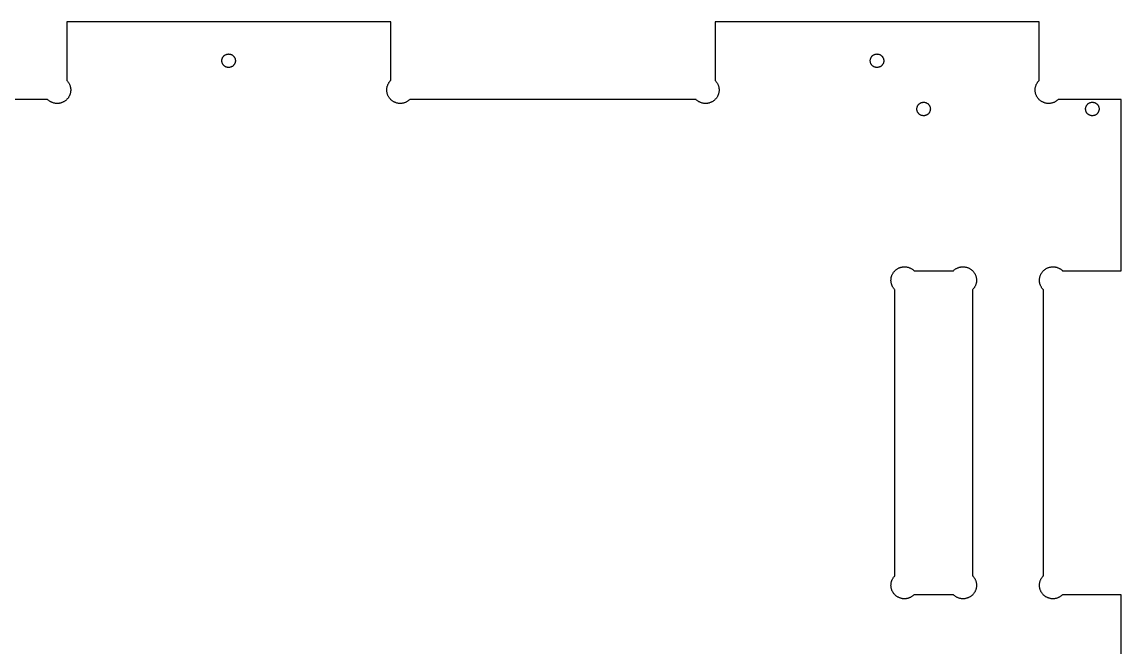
# Model space of a CAD drawing. Extents: x 0 to 96, y 0 to 48.
# Drawn here: x 84.01 to 94.19, y 17.39 to 23.18 of the extents above; entities that cross this region are included whole.
import ezdxf

# ---------------------------------------------------------------- set-up
doc = ezdxf.new("R2010")
doc.units = 0
doc.layers.add('Layer_1', color=7, linetype='CONTINUOUS')

msp = doc.modelspace()

# ---------------------------------------------------------------- linework, layer by layer
at = {"layer": 'Layer_1', "color": 7}
for p, q in [((87.426091, 23.179933), (84.425698, 23.179933)), ((84.425698, 23.179933), (84.425698, 22.637808)), ((87.426091, 22.637808), (87.426091, 23.179933)), ((93.430028, 23.179933), (90.429634, 23.179933)), ((90.429634, 23.179933), (90.429634, 22.637808)), ((93.430028, 22.637808), (93.430028, 23.179933)), ((85.862311, 22.82324), (85.8627, 22.826783)), ((85.862311, 22.819303), (85.862311, 22.82324)), ((85.862705, 22.815367), (85.862317, 22.819303)), ((85.862705, 22.826783), (85.863094, 22.830721)), ((85.863099, 22.81143), (85.86271, 22.815367)), ((85.863887, 22.807492), (85.863098, 22.81143)), ((85.863099, 22.830721), (85.863888, 22.834658)), ((85.864673, 22.803556), (85.863884, 22.807492)), ((85.863887, 22.834658), (85.865068, 22.838594)), ((85.865854, 22.800012), (85.864673, 22.803556)), ((85.865068, 22.838594), (85.866249, 22.842138)), ((85.86743, 22.796076), (85.865854, 22.800012)), ((85.866249, 22.842138), (85.867823, 22.845681)), ((85.867823, 22.845681), (85.869398, 22.849224)), ((85.869398, 22.849224), (85.871367, 22.852768)), ((85.871367, 22.852768), (85.873729, 22.855918)), ((85.873729, 22.855918), (85.876091, 22.859068)), ((85.876091, 22.859068), (85.878453, 22.862217)), ((85.878453, 22.862217), (85.881209, 22.864973)), ((85.881209, 22.864973), (85.883964, 22.867729)), ((85.883964, 22.867729), (85.887114, 22.870091)), ((85.887114, 22.870091), (85.890264, 22.872453)), ((85.890264, 22.872453), (85.893808, 22.874421)), ((85.893808, 22.874421), (85.896957, 22.87639)), ((85.896957, 22.87639), (85.9005, 22.877964)), ((85.9005, 22.877964), (85.904438, 22.87954)), ((85.904438, 22.87954), (85.907981, 22.880721)), ((85.907981, 22.880721), (85.911918, 22.88151)), ((85.911918, 22.881508), (85.915854, 22.882297)), ((85.915854, 22.882296), (85.919792, 22.882684)), ((85.919792, 22.882689), (85.923729, 22.883089)), ((85.923729, 22.883083), (85.927665, 22.882683)), ((85.927665, 22.882689), (85.931602, 22.882689)), ((85.931602, 22.882689), (85.935145, 22.8819)), ((85.935145, 22.881902), (85.939083, 22.881113)), ((85.939083, 22.881114), (85.94302, 22.880326)), ((85.94302, 22.880327), (85.946563, 22.879146)), ((85.946563, 22.879146), (85.9505, 22.877571)), ((85.9505, 22.877571), (85.954043, 22.875997)), ((85.954043, 22.875997), (85.957193, 22.874028)), ((85.957193, 22.874028), (85.960737, 22.871666)), ((85.960737, 22.871666), (85.963887, 22.869303)), ((85.963887, 22.869303), (85.966642, 22.866941)), ((85.966642, 22.866941), (85.969398, 22.864186)), ((85.969398, 22.864186), (85.972154, 22.86143)), ((85.972154, 22.86143), (85.974517, 22.85828)), ((85.974517, 22.85828), (85.976879, 22.85513)), ((85.976879, 22.85513), (85.978847, 22.851587)), ((85.978847, 22.851587), (85.980815, 22.848043)), ((85.980815, 22.848043), (85.98239, 22.8445)), ((85.983571, 22.798831), (85.981997, 22.794894)), ((85.98239, 22.8445), (85.983964, 22.840957)), ((85.984752, 22.802374), (85.983571, 22.798831)), ((85.983964, 22.840957), (85.985145, 22.837413)), ((85.985933, 22.806311), (85.984752, 22.802374)), ((85.985145, 22.837413), (85.985934, 22.833477)), ((85.986721, 22.809854), (85.985932, 22.806311)), ((85.985933, 22.833477), (85.986722, 22.82954)), ((85.986721, 22.82954), (85.98711, 22.825602)), ((85.987114, 22.813791), (85.986725, 22.809854)), ((85.987114, 22.825602), (85.987503, 22.821666)), ((85.987508, 22.817729), (85.987119, 22.813791)), ((85.987508, 22.821666), (85.987508, 22.817729)), ((91.866249, 22.82324), (91.866638, 22.826783)), ((91.866249, 22.819303), (91.866249, 22.82324)), ((91.866642, 22.815367), (91.866253, 22.819303)), ((91.866642, 22.826783), (91.867031, 22.830721)), ((91.867035, 22.81143), (91.866647, 22.815367)), ((91.867823, 22.807492), (91.867034, 22.81143)), ((91.867035, 22.830721), (91.867824, 22.834658)), ((91.868611, 22.803556), (91.867822, 22.807492)), ((91.867823, 22.834658), (91.869004, 22.838594)), ((91.869792, 22.800012), (91.868611, 22.803556)), ((91.869004, 22.838594), (91.870185, 22.842138)), ((91.871367, 22.796076), (91.869792, 22.800012)), ((91.870185, 22.842138), (91.87176, 22.845681)), ((91.87176, 22.845681), (91.873335, 22.849224)), ((91.873335, 22.849224), (91.875303, 22.852768)), ((91.875303, 22.852768), (91.877665, 22.855918)), ((91.877665, 22.855918), (91.880028, 22.859068)), ((91.880028, 22.859068), (91.88239, 22.862217)), ((91.88239, 22.862217), (91.885145, 22.864973)), ((91.885145, 22.864973), (91.887902, 22.867729)), ((91.887902, 22.867729), (91.891051, 22.870091)), ((91.891051, 22.870091), (91.894201, 22.872453)), ((91.894201, 22.872453), (91.897744, 22.874421)), ((91.897744, 22.874421), (91.900894, 22.87639)), ((91.900894, 22.87639), (91.904438, 22.877964)), ((91.904438, 22.877964), (91.908374, 22.87954)), ((91.908374, 22.87954), (91.911918, 22.880721)), ((91.911918, 22.880721), (91.915854, 22.88151)), ((91.915854, 22.881508), (91.919792, 22.882297)), ((91.919792, 22.882296), (91.923729, 22.882684)), ((91.923729, 22.882689), (91.927665, 22.883089)), ((91.927665, 22.883083), (91.931602, 22.882683)), ((91.931602, 22.882689), (91.93554, 22.882689)), ((91.93554, 22.882689), (91.939083, 22.8819)), ((91.939083, 22.881902), (91.94302, 22.881113)), ((91.94302, 22.881114), (91.946957, 22.880326)), ((91.946957, 22.880327), (91.9505, 22.879146)), ((91.9505, 22.879146), (91.954438, 22.877571)), ((91.954438, 22.877571), (91.957981, 22.875997)), ((91.957981, 22.875997), (91.96113, 22.874028)), ((91.96113, 22.874028), (91.964673, 22.871666)), ((91.964673, 22.871666), (91.967823, 22.869303)), ((91.967823, 22.869303), (91.970579, 22.866941)), ((91.970579, 22.866941), (91.973335, 22.864186)), ((91.973335, 22.864186), (91.976091, 22.86143)), ((91.976091, 22.86143), (91.978453, 22.85828)), ((91.978453, 22.85828), (91.980815, 22.85513)), ((91.980815, 22.85513), (91.982783, 22.851587)), ((91.982783, 22.851587), (91.984752, 22.848043)), ((91.984752, 22.848043), (91.986327, 22.8445)), ((91.987508, 22.798831), (91.985933, 22.794894)), ((91.986327, 22.8445), (91.987902, 22.840957)), ((91.988689, 22.802374), (91.987508, 22.798831)), ((91.987902, 22.840957), (91.989083, 22.837413)), ((91.98987, 22.806311), (91.988689, 22.802374)), ((91.989083, 22.837413), (91.989872, 22.833477)), ((91.990658, 22.809854), (91.989869, 22.806311)), ((91.98987, 22.833477), (91.990659, 22.82954)), ((91.990658, 22.82954), (91.991047, 22.825602)), ((91.991051, 22.813791), (91.990662, 22.809854)), ((91.991051, 22.825602), (91.99144, 22.821666)), ((91.991445, 22.817729), (91.991057, 22.813791)), ((91.991445, 22.821666), (91.991445, 22.817729)), ((85.869004, 22.792532), (85.86743, 22.796076)), ((85.870973, 22.788989), (85.869004, 22.792532)), ((85.872941, 22.785839), (85.870973, 22.788989)), ((85.875303, 22.782689), (85.872941, 22.785839)), ((85.877665, 22.77954), (85.875303, 22.782689)), ((85.880422, 22.776783), (85.877665, 22.77954)), ((85.883178, 22.774028), (85.880422, 22.776783)), ((85.885933, 22.771272), (85.883178, 22.774028)), ((85.889083, 22.76891), (85.885933, 22.771272)), ((85.892627, 22.766941), (85.889083, 22.76891)), ((85.895775, 22.764973), (85.892627, 22.766941)), ((85.899319, 22.763398), (85.895775, 22.764973)), ((85.903257, 22.761823), (85.899319, 22.763398)), ((85.9068, 22.760642), (85.903257, 22.761823)), ((85.910737, 22.759461), (85.9068, 22.760642)), ((85.914673, 22.758673), (85.910737, 22.759462)), ((85.918217, 22.75828), (85.914673, 22.758669)), ((85.922154, 22.757887), (85.918217, 22.758276)), ((85.926091, 22.757887), (85.922154, 22.757887)), ((85.930028, 22.75828), (85.926091, 22.757891)), ((85.933964, 22.758673), (85.930028, 22.758284)), ((85.937902, 22.759461), (85.933964, 22.758672)), ((85.941839, 22.760249), (85.937902, 22.75946)), ((85.945382, 22.76143), (85.941839, 22.760249)), ((85.949319, 22.763004), (85.945382, 22.76143)), ((85.952862, 22.764579), (85.949319, 22.763004)), ((85.956012, 22.766153), (85.952862, 22.764579)), ((85.959555, 22.768516), (85.956012, 22.766153)), ((85.962705, 22.770484), (85.959555, 22.768516)), ((85.965854, 22.77324), (85.962705, 22.770484)), ((85.968611, 22.775602), (85.965854, 22.77324)), ((85.971367, 22.778752), (85.968611, 22.775602)), ((85.973729, 22.781508), (85.971367, 22.778752)), ((85.976091, 22.784658), (85.973729, 22.781508)), ((85.978453, 22.788201), (85.976091, 22.784658)), ((85.980422, 22.791351), (85.978453, 22.788201)), ((85.981997, 22.794894), (85.980422, 22.791351)), ((91.872941, 22.792532), (91.871367, 22.796076)), ((91.87491, 22.788989), (91.872941, 22.792532)), ((91.876879, 22.785839), (91.87491, 22.788989)), ((91.879241, 22.782689), (91.876879, 22.785839)), ((91.881602, 22.77954), (91.879241, 22.782689)), ((91.884359, 22.776783), (91.881602, 22.77954)), ((91.887114, 22.774028), (91.884359, 22.776783)), ((91.88987, 22.771272), (91.887114, 22.774028)), ((91.89302, 22.76891), (91.88987, 22.771272)), ((91.896563, 22.766941), (91.89302, 22.76891)), ((91.899713, 22.764973), (91.896563, 22.766941)), ((91.903257, 22.763398), (91.899713, 22.764973)), ((91.907193, 22.761823), (91.903257, 22.763398)), ((91.910737, 22.760642), (91.907193, 22.761823)), ((91.914673, 22.759461), (91.910737, 22.760642)), ((91.918611, 22.758673), (91.914673, 22.759462)), ((91.922154, 22.75828), (91.918611, 22.758669)), ((91.926091, 22.757887), (91.922154, 22.758276)), ((91.930028, 22.757887), (91.926091, 22.757887)), ((91.933964, 22.75828), (91.930028, 22.757891)), ((91.937902, 22.758673), (91.933964, 22.758284)), ((91.941839, 22.759461), (91.937902, 22.758672)), ((91.945775, 22.760249), (91.941839, 22.75946)), ((91.949319, 22.76143), (91.945775, 22.760249)), ((91.953257, 22.763004), (91.949319, 22.76143)), ((91.9568, 22.764579), (91.953257, 22.763004)), ((91.959949, 22.766153), (91.9568, 22.764579)), ((91.963492, 22.768516), (91.959949, 22.766153)), ((91.966642, 22.770484), (91.963492, 22.768516)), ((91.969792, 22.77324), (91.966642, 22.770484)), ((91.972548, 22.775602), (91.969792, 22.77324)), ((91.975303, 22.778752), (91.972548, 22.775602)), ((91.977665, 22.781508), (91.975303, 22.778752)), ((91.980028, 22.784658), (91.977665, 22.781508)), ((91.98239, 22.788201), (91.980028, 22.784658)), ((91.984359, 22.791351), (91.98239, 22.788201)), ((91.985933, 22.794894), (91.984359, 22.791351)), ((84.425698, 22.637808), (84.429634, 22.63387)), ((84.429634, 22.63387), (84.432783, 22.629933)), ((84.432783, 22.629933), (84.436327, 22.625997)), ((84.436327, 22.625997), (84.439477, 22.621666)), ((84.439477, 22.621666), (84.442232, 22.617334)), ((84.442232, 22.617334), (84.444989, 22.613004)), ((84.444989, 22.613004), (84.447744, 22.608673)), ((84.447744, 22.608673), (84.450107, 22.603949)), ((84.450107, 22.603949), (84.452075, 22.599224)), ((84.452075, 22.599224), (84.454043, 22.594107)), ((84.454043, 22.594107), (84.456012, 22.589382)), ((87.395775, 22.589382), (87.397744, 22.594107)), ((87.397744, 22.594107), (87.399713, 22.599224)), ((87.399713, 22.599224), (87.401681, 22.603949)), ((87.401681, 22.603949), (87.404043, 22.608673)), ((87.404043, 22.608673), (87.4068, 22.613004)), ((87.4068, 22.613004), (87.409555, 22.617334)), ((87.409555, 22.617334), (87.412311, 22.621666)), ((87.412311, 22.621666), (87.415461, 22.625997)), ((87.415461, 22.625997), (87.419004, 22.629933)), ((87.419004, 22.629933), (87.422154, 22.63387)), ((87.422154, 22.63387), (87.426091, 22.637808)), ((90.429634, 22.637808), (90.433571, 22.63387)), ((90.433571, 22.63387), (90.436721, 22.629933)), ((90.436721, 22.629933), (90.440264, 22.625997)), ((90.440264, 22.625997), (90.443413, 22.621666)), ((90.443413, 22.621666), (90.44617, 22.617334)), ((90.44617, 22.617334), (90.448925, 22.613004)), ((90.448925, 22.613004), (90.451681, 22.608673)), ((90.451681, 22.608673), (90.454043, 22.603949)), ((90.454043, 22.603949), (90.456012, 22.599224)), ((90.456012, 22.599224), (90.457981, 22.594107)), ((90.457981, 22.594107), (90.459949, 22.589382)), ((93.399713, 22.589382), (93.401681, 22.594107)), ((93.401681, 22.594107), (93.40365, 22.599224)), ((93.40365, 22.599224), (93.405619, 22.603949)), ((93.405619, 22.603949), (93.407981, 22.608673)), ((93.407981, 22.608673), (93.410737, 22.613004)), ((93.410737, 22.613004), (93.413492, 22.617334)), ((93.413492, 22.617334), (93.416249, 22.621666)), ((93.416249, 22.621666), (93.419398, 22.625997)), ((93.419398, 22.625997), (93.422941, 22.629933)), ((93.422941, 22.629933), (93.426091, 22.63387)), ((93.426091, 22.63387), (93.430028, 22.637808)), ((84.448925, 22.492532), (84.446563, 22.488201)), ((84.451288, 22.497257), (84.448925, 22.492532)), ((84.453257, 22.502374), (84.451288, 22.497257)), ((84.455224, 22.507099), (84.453257, 22.502374)), ((84.4568, 22.512217), (84.455224, 22.507099)), ((84.456012, 22.589382), (84.457587, 22.584264)), ((84.458374, 22.516941), (84.4568, 22.512217)), ((84.457587, 22.584264), (84.458768, 22.579146)), ((84.459555, 22.522059), (84.458374, 22.516941)), ((84.458768, 22.579146), (84.459949, 22.574028)), ((84.460343, 22.527178), (84.459554, 22.522059)), ((84.459949, 22.574028), (84.46113, 22.56891)), ((84.461524, 22.532296), (84.460343, 22.527178)), ((84.46113, 22.56891), (84.461519, 22.563791)), ((84.461524, 22.563791), (84.462313, 22.558673)), ((84.461918, 22.537808), (84.461529, 22.532296)), ((84.462311, 22.542926), (84.461922, 22.537808)), ((84.462311, 22.558673), (84.462311, 22.553556)), ((84.462311, 22.553556), (84.462311, 22.548043)), ((84.462311, 22.548043), (84.462311, 22.542926)), ((87.389477, 22.558673), (87.390265, 22.563791)), ((87.389477, 22.553556), (87.389477, 22.558673)), ((87.389477, 22.548043), (87.389477, 22.553556)), ((87.389477, 22.542926), (87.389477, 22.548043)), ((87.38987, 22.537808), (87.389481, 22.542926)), ((87.390264, 22.532296), (87.389875, 22.537808)), ((87.390264, 22.563791), (87.390653, 22.56891)), ((87.391445, 22.527178), (87.390264, 22.532296)), ((87.390658, 22.56891), (87.391839, 22.574028)), ((87.392232, 22.522059), (87.391443, 22.527178)), ((87.391839, 22.574028), (87.39302, 22.579146)), ((87.393413, 22.516941), (87.392232, 22.522059)), ((87.39302, 22.579146), (87.394201, 22.584264)), ((87.394989, 22.512217), (87.393413, 22.516941)), ((87.394201, 22.584264), (87.395775, 22.589382)), ((87.396563, 22.507099), (87.394989, 22.512217)), ((87.398532, 22.502374), (87.396563, 22.507099)), ((87.4005, 22.497257), (87.398532, 22.502374)), ((87.402862, 22.492532), (87.4005, 22.497257)), ((87.405224, 22.488201), (87.402862, 22.492532)), ((90.452862, 22.492532), (90.4505, 22.488201)), ((90.455224, 22.497257), (90.452862, 22.492532)), ((90.457193, 22.502374), (90.455224, 22.497257)), ((90.459162, 22.507099), (90.457193, 22.502374)), ((90.460737, 22.512217), (90.459162, 22.507099)), ((90.459949, 22.589382), (90.461524, 22.584264)), ((90.462311, 22.516941), (90.460737, 22.512217)), ((90.461524, 22.584264), (90.462705, 22.579146)), ((90.463492, 22.522059), (90.462311, 22.516941)), ((90.462705, 22.579146), (90.463887, 22.574028)), ((90.46428, 22.527178), (90.463491, 22.522059)), ((90.463887, 22.574028), (90.465068, 22.56891)), ((90.465461, 22.532296), (90.46428, 22.527178)), ((90.465068, 22.56891), (90.465457, 22.563791)), ((90.465461, 22.563791), (90.46625, 22.558673)), ((90.465854, 22.537808), (90.465465, 22.532296)), ((90.466249, 22.542926), (90.46586, 22.537808)), ((90.466249, 22.558673), (90.466249, 22.553556)), ((90.466249, 22.553556), (90.466249, 22.548043)), ((90.466249, 22.548043), (90.466249, 22.542926)), ((93.393413, 22.558673), (93.394202, 22.563791)), ((93.393413, 22.553556), (93.393413, 22.558673)), ((93.393413, 22.548043), (93.393413, 22.553556)), ((93.393413, 22.542926), (93.393413, 22.548043)), ((93.393808, 22.537808), (93.393419, 22.542926)), ((93.394201, 22.532296), (93.393812, 22.537808)), ((93.394201, 22.563791), (93.39459, 22.56891)), ((93.395382, 22.527178), (93.394201, 22.532296)), ((93.394594, 22.56891), (93.395775, 22.574028)), ((93.39617, 22.522059), (93.395381, 22.527178)), ((93.395775, 22.574028), (93.396957, 22.579146)), ((93.397351, 22.516941), (93.39617, 22.522059)), ((93.396957, 22.579146), (93.398138, 22.584264)), ((93.398925, 22.512217), (93.397351, 22.516941)), ((93.398138, 22.584264), (93.399713, 22.589382)), ((93.4005, 22.507099), (93.398925, 22.512217)), ((93.402469, 22.502374), (93.4005, 22.507099)), ((93.404438, 22.497257), (93.402469, 22.502374)), ((93.4068, 22.492532), (93.404438, 22.497257)), ((93.409162, 22.488201), (93.4068, 22.492532)), ((84.248925, 22.461036), (81.598925, 22.461036)), ((84.250894, 22.459068), (84.248925, 22.461036)), ((84.254831, 22.455524), (84.250894, 22.459068)), ((84.258768, 22.452374), (84.254831, 22.455524)), ((84.263099, 22.449224), (84.258768, 22.452374)), ((84.26743, 22.446076), (84.263099, 22.449224)), ((84.27176, 22.443319), (84.26743, 22.446076)), ((84.276091, 22.440563), (84.27176, 22.443319)), ((84.280815, 22.438201), (84.276091, 22.440563)), ((84.28554, 22.435839), (84.280815, 22.438201)), ((84.290264, 22.43387), (84.28554, 22.435839)), ((84.294989, 22.431902), (84.290264, 22.43387)), ((84.300107, 22.430327), (84.294989, 22.431902)), ((84.305224, 22.428752), (84.300107, 22.430327)), ((84.310343, 22.427571), (84.305224, 22.428752)), ((84.315461, 22.42639), (84.310343, 22.427571)), ((84.320579, 22.425602), (84.315461, 22.426391)), ((84.325698, 22.424816), (84.320579, 22.425604)), ((84.330815, 22.424421), (84.325698, 22.42481)), ((84.336327, 22.424421), (84.330815, 22.424421)), ((84.338689, 22.424421), (84.336327, 22.424421)), ((84.344201, 22.424421), (84.338689, 22.424421)), ((84.349319, 22.424816), (84.344201, 22.424427)), ((84.354438, 22.425602), (84.349319, 22.424813)), ((84.359555, 22.42639), (84.354438, 22.425601)), ((84.364673, 22.427571), (84.359555, 22.42639)), ((84.369792, 22.428752), (84.364673, 22.427571)), ((84.37491, 22.430327), (84.369792, 22.428752)), ((84.380028, 22.431902), (84.37491, 22.430327)), ((84.384752, 22.43387), (84.380028, 22.431902)), ((84.389477, 22.435839), (84.384752, 22.43387)), ((84.394201, 22.438201), (84.389477, 22.435839)), ((84.398925, 22.440563), (84.394201, 22.438201)), ((84.403257, 22.443319), (84.398925, 22.440563)), ((84.407587, 22.446076), (84.403257, 22.443319)), ((84.411918, 22.449224), (84.407587, 22.446076)), ((84.416249, 22.452374), (84.411918, 22.449224)), ((84.420185, 22.455524), (84.416249, 22.452374)), ((84.424122, 22.459068), (84.420185, 22.455524)), ((84.427665, 22.463004), (84.424122, 22.459068)), ((84.431209, 22.466941), (84.427665, 22.463004)), ((84.434752, 22.470878), (84.431209, 22.466941)), ((84.437902, 22.474816), (84.434752, 22.470878)), ((84.441051, 22.479146), (84.437902, 22.474816)), ((84.443808, 22.483477), (84.441051, 22.479146)), ((84.446563, 22.488201), (84.443808, 22.483477)), ((87.407981, 22.483477), (87.405224, 22.488201)), ((87.410737, 22.479146), (87.407981, 22.483477)), ((87.413887, 22.474816), (87.410737, 22.479146)), ((87.417035, 22.470878), (87.413887, 22.474816)), ((87.420579, 22.466941), (87.417035, 22.470878)), ((87.424122, 22.463004), (87.420579, 22.466941)), ((87.427665, 22.459068), (87.424122, 22.463004)), ((87.431602, 22.455524), (87.427665, 22.459068)), ((87.43554, 22.452374), (87.431602, 22.455524)), ((87.43987, 22.449224), (87.43554, 22.452374)), ((87.444201, 22.446076), (87.43987, 22.449224)), ((87.448532, 22.443319), (87.444201, 22.446076)), ((87.452862, 22.440563), (87.448532, 22.443319)), ((87.457587, 22.438201), (87.452862, 22.440563)), ((87.462311, 22.435839), (87.457587, 22.438201)), ((87.467035, 22.43387), (87.462311, 22.435839)), ((87.47176, 22.431902), (87.467035, 22.43387)), ((87.476879, 22.430327), (87.47176, 22.431902)), ((87.481997, 22.428752), (87.476879, 22.430327)), ((87.487114, 22.427571), (87.481997, 22.428752)), ((87.492232, 22.42639), (87.487114, 22.427571)), ((87.497351, 22.425602), (87.492232, 22.426391)), ((87.502469, 22.424816), (87.497351, 22.425604)), ((87.507587, 22.424421), (87.502469, 22.42481)), ((87.513099, 22.424421), (87.507587, 22.424421)), ((87.518217, 22.424421), (87.513099, 22.424421)), ((87.523335, 22.424816), (87.518217, 22.424427)), ((87.528453, 22.425209), (87.523335, 22.42482)), ((87.533964, 22.425997), (87.528453, 22.425208)), ((87.539083, 22.426783), (87.533964, 22.425994)), ((87.544201, 22.427964), (87.539083, 22.426783)), ((87.549319, 22.42954), (87.544201, 22.427964)), ((87.554043, 22.431114), (87.549319, 22.42954)), ((87.559162, 22.432689), (87.554043, 22.431114)), ((87.563887, 22.434658), (87.559162, 22.432689)), ((87.568611, 22.43702), (87.563887, 22.434658)), ((87.573335, 22.439382), (87.568611, 22.43702)), ((87.57806, 22.441744), (87.573335, 22.439382)), ((87.58239, 22.4445), (87.57806, 22.441744)), ((87.586721, 22.44765), (87.58239, 22.4445)), ((87.591051, 22.4508), (87.586721, 22.44765)), ((87.594989, 22.453949), (87.591051, 22.4508)), ((87.598925, 22.457492), (87.594989, 22.453949)), ((87.602862, 22.461036), (87.598925, 22.457492)), ((90.252862, 22.461036), (87.602862, 22.461036)), ((90.254831, 22.459068), (90.252862, 22.461036)), ((90.258768, 22.455524), (90.254831, 22.459068)), ((90.262705, 22.452374), (90.258768, 22.455524)), ((90.267035, 22.449224), (90.262705, 22.452374)), ((90.271367, 22.446076), (90.267035, 22.449224)), ((90.275698, 22.443319), (90.271367, 22.446076)), ((90.280028, 22.440563), (90.275698, 22.443319)), ((90.284752, 22.438201), (90.280028, 22.440563)), ((90.289477, 22.435839), (90.284752, 22.438201)), ((90.294201, 22.43387), (90.289477, 22.435839)), ((90.298925, 22.431902), (90.294201, 22.43387)), ((90.304043, 22.430327), (90.298925, 22.431902)), ((90.309162, 22.428752), (90.304043, 22.430327)), ((90.31428, 22.427571), (90.309162, 22.428752)), ((90.319398, 22.42639), (90.31428, 22.427571)), ((90.324517, 22.425602), (90.319398, 22.426391)), ((90.329634, 22.424816), (90.324517, 22.425604)), ((90.334752, 22.424421), (90.329634, 22.42481)), ((90.340264, 22.424421), (90.334752, 22.424421)), ((90.342627, 22.424421), (90.340264, 22.424421)), ((90.348138, 22.424421), (90.342627, 22.424421)), ((90.353257, 22.424816), (90.348138, 22.424427)), ((90.358374, 22.425602), (90.353257, 22.424813)), ((90.363492, 22.42639), (90.358374, 22.425601)), ((90.368611, 22.427571), (90.363492, 22.42639)), ((90.373729, 22.428752), (90.368611, 22.427571)), ((90.378847, 22.430327), (90.373729, 22.428752)), ((90.383964, 22.431902), (90.378847, 22.430327)), ((90.388689, 22.43387), (90.383964, 22.431902)), ((90.393413, 22.435839), (90.388689, 22.43387)), ((90.398138, 22.438201), (90.393413, 22.435839)), ((90.402862, 22.440563), (90.398138, 22.438201)), ((90.407193, 22.443319), (90.402862, 22.440563)), ((90.411524, 22.446076), (90.407193, 22.443319)), ((90.415854, 22.449224), (90.411524, 22.446076)), ((90.420185, 22.452374), (90.415854, 22.449224)), ((90.424122, 22.455524), (90.420185, 22.452374)), ((90.42806, 22.459068), (90.424122, 22.455524)), ((90.431602, 22.463004), (90.42806, 22.459068)), ((90.435145, 22.466941), (90.431602, 22.463004)), ((90.438689, 22.470878), (90.435145, 22.466941)), ((90.441839, 22.474816), (90.438689, 22.470878)), ((90.444989, 22.479146), (90.441839, 22.474816)), ((90.447744, 22.483477), (90.444989, 22.479146)), ((90.4505, 22.488201), (90.447744, 22.483477)), ((92.299319, 22.386232), (92.300108, 22.39017)), ((92.300107, 22.39017), (92.301288, 22.393713)), ((92.301288, 22.393713), (92.302862, 22.397257)), ((92.302862, 22.397257), (92.304438, 22.401193)), ((92.304438, 22.401193), (92.306012, 22.404343)), ((92.306012, 22.404343), (92.308374, 22.407887)), ((92.308374, 22.407887), (92.310343, 22.411036)), ((92.310343, 22.411036), (92.313099, 22.414186)), ((92.313099, 22.414186), (92.315854, 22.416941)), ((92.315854, 22.416941), (92.318611, 22.419697)), ((92.318611, 22.419697), (92.321367, 22.422059)), ((92.321367, 22.422059), (92.324517, 22.424421)), ((92.324517, 22.424421), (92.32806, 22.426783)), ((92.32806, 22.426783), (92.331209, 22.428752)), ((92.331209, 22.428752), (92.334752, 22.430327)), ((92.334752, 22.430327), (92.338689, 22.431902)), ((92.338689, 22.431902), (92.342232, 22.433083)), ((92.342232, 22.433083), (92.34617, 22.433872)), ((92.34617, 22.43387), (92.349713, 22.434659)), ((92.349713, 22.434658), (92.35365, 22.435447)), ((92.35365, 22.435446), (92.357587, 22.435834)), ((92.357587, 22.435839), (92.361524, 22.435839)), ((92.361524, 22.435839), (92.365461, 22.43545)), ((92.365461, 22.435446), (92.369398, 22.435057)), ((92.369398, 22.435051), (92.373335, 22.434262)), ((92.373335, 22.434264), (92.377272, 22.433476)), ((92.377272, 22.433477), (92.380815, 22.432296)), ((92.380815, 22.432296), (92.384359, 22.430721)), ((92.384359, 22.430721), (92.388295, 22.429146)), ((92.388295, 22.429146), (92.391445, 22.427178)), ((92.391445, 22.427178), (92.394989, 22.425209)), ((92.394989, 22.425209), (92.398138, 22.422847)), ((92.398138, 22.422847), (92.401288, 22.420484)), ((92.401288, 22.420484), (92.404043, 22.417729)), ((92.404043, 22.417729), (92.4068, 22.414973)), ((92.4068, 22.414973), (92.409162, 22.412217)), ((92.409162, 22.412217), (92.411524, 22.409068)), ((92.411524, 22.409068), (92.413887, 22.405524)), ((92.413887, 22.405524), (92.415854, 22.401981)), ((92.415854, 22.401981), (92.41743, 22.398438)), ((92.41743, 22.398438), (92.419004, 22.394894)), ((92.419004, 22.394894), (92.420185, 22.391351)), ((92.420185, 22.391351), (92.420974, 22.387413)), ((93.411918, 22.483477), (93.409162, 22.488201)), ((93.414673, 22.479146), (93.411918, 22.483477)), ((93.417823, 22.474816), (93.414673, 22.479146)), ((93.420973, 22.470878), (93.417823, 22.474816)), ((93.424517, 22.466941), (93.420973, 22.470878)), ((93.42806, 22.463004), (93.424517, 22.466941)), ((93.431602, 22.459068), (93.42806, 22.463004)), ((93.43554, 22.455524), (93.431602, 22.459068)), ((93.439477, 22.452374), (93.43554, 22.455524)), ((93.443808, 22.449224), (93.439477, 22.452374)), ((93.448138, 22.446076), (93.443808, 22.449224)), ((93.452469, 22.443319), (93.448138, 22.446076)), ((93.4568, 22.440563), (93.452469, 22.443319)), ((93.461524, 22.438201), (93.4568, 22.440563)), ((93.466249, 22.435839), (93.461524, 22.438201)), ((93.470973, 22.43387), (93.466249, 22.435839)), ((93.475698, 22.431902), (93.470973, 22.43387)), ((93.480815, 22.430327), (93.475698, 22.431902)), ((93.485933, 22.428752), (93.480815, 22.430327)), ((93.491051, 22.427571), (93.485933, 22.428752)), ((93.49617, 22.42639), (93.491051, 22.427571)), ((93.501288, 22.425602), (93.49617, 22.426391)), ((93.506405, 22.424816), (93.501288, 22.425604)), ((93.511524, 22.424421), (93.506405, 22.42481)), ((93.517035, 22.424421), (93.511524, 22.424421)), ((93.522154, 22.424421), (93.517035, 22.424421)), ((93.527272, 22.424816), (93.522154, 22.424427)), ((93.53239, 22.425209), (93.527272, 22.42482)), ((93.537902, 22.425997), (93.53239, 22.425208)), ((93.54302, 22.426783), (93.537902, 22.425994)), ((93.548138, 22.427964), (93.54302, 22.426783)), ((93.553257, 22.42954), (93.548138, 22.427964)), ((93.557981, 22.431114), (93.553257, 22.42954)), ((93.563099, 22.432689), (93.557981, 22.431114)), ((93.567823, 22.434658), (93.563099, 22.432689)), ((93.572548, 22.43702), (93.567823, 22.434658)), ((93.577272, 22.439382), (93.572548, 22.43702)), ((93.581997, 22.441744), (93.577272, 22.439382)), ((93.586327, 22.4445), (93.581997, 22.441744)), ((93.590658, 22.44765), (93.586327, 22.4445)), ((93.594989, 22.4508), (93.590658, 22.44765)), ((93.598925, 22.453949), (93.594989, 22.4508)), ((93.602862, 22.457492), (93.598925, 22.453949)), ((93.6068, 22.461036), (93.602862, 22.457492)), ((94.188295, 22.461036), (93.6068, 22.461036)), ((93.861918, 22.387413), (93.863099, 22.391351)), ((93.863099, 22.391351), (93.86428, 22.394894)), ((93.86428, 22.394894), (93.865854, 22.398438)), ((93.865854, 22.398438), (93.86743, 22.401981)), ((93.86743, 22.401981), (93.869398, 22.405524)), ((93.869398, 22.405524), (93.871367, 22.409068)), ((93.871367, 22.409068), (93.873729, 22.412217)), ((93.873729, 22.412217), (93.876484, 22.414973)), ((93.876484, 22.414973), (93.879241, 22.417729)), ((93.879241, 22.417729), (93.881997, 22.420484)), ((93.881997, 22.420484), (93.885145, 22.422847)), ((93.885145, 22.422847), (93.888295, 22.425209)), ((93.888295, 22.425209), (93.891445, 22.427178)), ((93.891445, 22.427178), (93.894989, 22.429146)), ((93.894989, 22.429146), (93.898532, 22.430721)), ((93.898532, 22.430721), (93.902075, 22.432296)), ((93.902075, 22.432296), (93.906012, 22.433477)), ((93.906012, 22.433477), (93.909949, 22.434266)), ((93.909949, 22.434264), (93.913492, 22.435053)), ((93.913492, 22.435051), (93.91743, 22.43544)), ((93.91743, 22.435446), (93.921367, 22.435834)), ((93.921367, 22.435839), (93.925303, 22.435839)), ((93.925303, 22.435839), (93.929241, 22.43545)), ((93.929241, 22.435446), (93.933178, 22.434657)), ((93.933178, 22.434658), (93.937114, 22.433869)), ((93.937114, 22.43387), (93.941051, 22.433081)), ((93.941051, 22.433083), (93.944594, 22.431902)), ((93.944594, 22.431902), (93.948138, 22.430327)), ((93.948138, 22.430327), (93.951681, 22.428752)), ((93.951681, 22.428752), (93.955224, 22.426783)), ((93.955224, 22.426783), (93.958374, 22.424421)), ((93.958374, 22.424421), (93.961524, 22.422059)), ((93.961524, 22.422059), (93.964673, 22.419697)), ((93.964673, 22.419697), (93.96743, 22.416941)), ((93.96743, 22.416941), (93.970185, 22.414186)), ((93.970185, 22.414186), (93.972548, 22.411036)), ((93.972548, 22.411036), (93.97491, 22.407887)), ((93.97491, 22.407887), (93.976879, 22.404343)), ((93.976879, 22.404343), (93.978847, 22.401193)), ((93.978847, 22.401193), (93.980422, 22.397257)), ((93.980422, 22.397257), (93.981997, 22.393713)), ((93.981997, 22.393713), (93.983178, 22.39017)), ((93.983178, 22.39017), (93.983967, 22.386232)), ((94.188295, 20.874028), (94.188295, 22.461036)), ((92.297744, 22.374421), (92.298133, 22.378359)), ((92.297744, 22.370484), (92.297744, 22.374421)), ((92.298138, 22.366548), (92.297749, 22.370484)), ((92.298138, 22.378359), (92.298527, 22.382296)), ((92.298532, 22.362611), (92.298143, 22.366548)), ((92.299319, 22.359068), (92.29853, 22.362611)), ((92.298532, 22.382296), (92.299321, 22.386232)), ((92.3005, 22.35513), (92.299319, 22.359068)), ((92.301681, 22.351587), (92.3005, 22.35513)), ((92.303257, 22.34765), (92.301681, 22.351587)), ((92.304831, 22.344107), (92.303257, 22.34765)), ((92.3068, 22.340957), (92.304831, 22.344107)), ((92.309162, 22.337413), (92.3068, 22.340957)), ((92.311524, 22.334264), (92.309162, 22.337413)), ((92.313887, 22.331508), (92.311524, 22.334264)), ((92.316642, 22.328359), (92.313887, 22.331508)), ((92.319398, 22.325997), (92.316642, 22.328359)), ((92.322548, 22.32324), (92.319398, 22.325997)), ((92.325698, 22.321272), (92.322548, 22.32324)), ((92.329241, 22.31891), (92.325698, 22.321272)), ((92.33239, 22.317334), (92.329241, 22.31891)), ((92.335933, 22.31576), (92.33239, 22.317334)), ((92.33987, 22.314186), (92.335933, 22.31576)), ((92.343413, 22.313004), (92.33987, 22.314186)), ((92.347351, 22.312217), (92.343413, 22.313006)), ((92.351288, 22.31143), (92.347351, 22.312219)), ((92.355224, 22.311036), (92.351288, 22.311424)), ((92.359162, 22.310642), (92.355224, 22.311031)), ((92.363099, 22.310642), (92.359162, 22.310642)), ((92.367035, 22.311036), (92.363099, 22.310647)), ((92.370579, 22.31143), (92.367035, 22.311041)), ((92.374517, 22.312217), (92.370579, 22.311428)), ((92.378453, 22.313398), (92.374517, 22.312217)), ((92.381997, 22.314579), (92.378453, 22.313398)), ((92.385933, 22.316153), (92.381997, 22.314579)), ((92.389083, 22.317729), (92.385933, 22.316153)), ((92.392627, 22.319697), (92.389083, 22.317729)), ((92.39617, 22.322059), (92.392627, 22.319697)), ((92.399319, 22.324421), (92.39617, 22.322059)), ((92.402075, 22.326783), (92.399319, 22.324421)), ((92.404831, 22.32954), (92.402075, 22.326783)), ((92.407587, 22.332296), (92.404831, 22.32954)), ((92.409949, 22.335446), (92.407587, 22.332296)), ((92.412311, 22.338594), (92.409949, 22.335446)), ((92.41428, 22.342138), (92.412311, 22.338594)), ((92.416249, 22.345288), (92.41428, 22.342138)), ((92.417823, 22.348831), (92.416249, 22.345288)), ((92.419398, 22.352768), (92.417823, 22.348831)), ((92.420579, 22.356311), (92.419398, 22.352768)), ((92.421367, 22.360249), (92.420578, 22.356311)), ((92.420973, 22.387413), (92.421762, 22.383477)), ((92.422154, 22.364186), (92.421365, 22.360249)), ((92.42176, 22.383477), (92.422549, 22.379933)), ((92.422548, 22.368122), (92.422159, 22.364186)), ((92.422548, 22.379933), (92.422937, 22.375997)), ((92.422941, 22.372059), (92.422552, 22.368122)), ((92.422941, 22.375997), (92.422941, 22.372059)), ((93.86113, 22.364186), (93.860341, 22.368122)), ((93.860343, 22.375997), (93.860732, 22.379933)), ((93.860343, 22.372059), (93.860343, 22.375997)), ((93.860343, 22.368122), (93.860343, 22.372059)), ((93.860737, 22.379933), (93.861125, 22.383477)), ((93.86113, 22.383477), (93.861919, 22.387413)), ((93.861524, 22.360249), (93.861135, 22.364186)), ((93.862705, 22.356311), (93.861524, 22.360249)), ((93.863887, 22.352768), (93.862705, 22.356311)), ((93.865068, 22.348831), (93.863887, 22.352768)), ((93.866642, 22.345288), (93.865068, 22.348831)), ((93.868611, 22.342138), (93.866642, 22.345288)), ((93.870579, 22.338594), (93.868611, 22.342138)), ((93.872941, 22.335446), (93.870579, 22.338594)), ((93.875698, 22.332296), (93.872941, 22.335446)), ((93.87806, 22.32954), (93.875698, 22.332296)), ((93.880815, 22.326783), (93.87806, 22.32954)), ((93.883964, 22.324421), (93.880815, 22.326783)), ((93.887114, 22.322059), (93.883964, 22.324421)), ((93.890264, 22.319697), (93.887114, 22.322059)), ((93.893808, 22.317729), (93.890264, 22.319697)), ((93.897351, 22.316153), (93.893808, 22.317729)), ((93.900894, 22.314579), (93.897351, 22.316153)), ((93.904831, 22.313398), (93.900894, 22.314579)), ((93.908374, 22.312217), (93.904831, 22.313398)), ((93.912311, 22.31143), (93.908374, 22.312219)), ((93.916249, 22.311036), (93.912311, 22.311424)), ((93.920185, 22.310642), (93.916249, 22.311031)), ((93.924122, 22.310642), (93.920185, 22.310642)), ((93.92806, 22.311036), (93.924122, 22.310647)), ((93.931997, 22.31143), (93.92806, 22.311041)), ((93.935933, 22.312217), (93.931997, 22.311428)), ((93.939477, 22.313004), (93.935933, 22.312216)), ((93.943413, 22.314186), (93.939477, 22.313004)), ((93.946957, 22.31576), (93.943413, 22.314186)), ((93.9505, 22.317334), (93.946957, 22.31576)), ((93.954043, 22.31891), (93.9505, 22.317334)), ((93.957587, 22.321272), (93.954043, 22.31891)), ((93.960737, 22.32324), (93.957587, 22.321272)), ((93.963492, 22.325997), (93.960737, 22.32324)), ((93.966642, 22.328359), (93.963492, 22.325997)), ((93.969398, 22.331508), (93.966642, 22.328359)), ((93.97176, 22.334264), (93.969398, 22.331508)), ((93.974122, 22.337413), (93.97176, 22.334264)), ((93.976091, 22.340957), (93.974122, 22.337413)), ((93.97806, 22.344107), (93.976091, 22.340957)), ((93.980028, 22.34765), (93.97806, 22.344107)), ((93.981209, 22.351587), (93.980028, 22.34765)), ((93.982783, 22.35513), (93.981209, 22.351587)), ((93.983571, 22.359068), (93.982782, 22.35513)), ((93.984359, 22.362611), (93.98357, 22.359068)), ((93.983964, 22.386232), (93.984753, 22.382296)), ((93.985145, 22.366548), (93.984357, 22.362611)), ((93.984752, 22.382296), (93.985141, 22.378359)), ((93.985145, 22.378359), (93.985145, 22.374421)), ((93.985145, 22.374421), (93.985145, 22.370484)), ((93.985145, 22.370484), (93.985145, 22.366548)), ((92.082783, 20.860249), (92.085933, 20.864579)), ((92.085933, 20.864579), (92.089477, 20.868516)), ((92.089477, 20.868516), (92.09302, 20.872453)), ((92.09302, 20.872453), (92.096563, 20.875997)), ((92.096563, 20.875997), (92.1005, 20.87954)), ((92.1005, 20.87954), (92.104438, 20.883083)), ((92.104438, 20.883083), (92.108374, 20.886232)), ((92.108374, 20.886232), (92.112705, 20.889382)), ((92.112705, 20.889382), (92.117035, 20.892138)), ((92.117035, 20.892138), (92.12176, 20.894894)), ((92.12176, 20.894894), (92.126484, 20.897257)), ((92.126484, 20.897257), (92.131209, 20.899619)), ((92.131209, 20.899619), (92.135933, 20.901587)), ((92.135933, 20.901587), (92.140658, 20.903556)), ((92.140658, 20.903556), (92.145775, 20.90513)), ((92.145775, 20.90513), (92.150894, 20.906706)), ((92.150894, 20.906706), (92.155619, 20.907887)), ((92.155619, 20.907887), (92.16113, 20.908676)), ((92.16113, 20.908673), (92.166249, 20.909462)), ((92.166249, 20.909461), (92.171367, 20.91025)), ((92.171367, 20.910249), (92.176484, 20.910638)), ((92.176484, 20.910642), (92.181602, 20.910642)), ((92.181602, 20.910642), (92.187114, 20.910642)), ((92.187114, 20.910642), (92.192232, 20.910642)), ((92.192232, 20.910642), (92.197351, 20.909853)), ((92.197351, 20.909854), (92.202469, 20.909066)), ((92.202469, 20.909068), (92.207981, 20.908279)), ((92.207981, 20.90828), (92.212705, 20.907099)), ((92.212705, 20.907099), (92.217823, 20.905918)), ((92.217823, 20.905918), (92.222941, 20.904343)), ((92.222941, 20.904343), (92.22806, 20.902374)), ((92.22806, 20.902374), (92.232783, 20.900406)), ((92.232783, 20.900406), (92.237508, 20.898438)), ((92.237508, 20.898438), (92.242232, 20.896076)), ((92.242232, 20.896076), (92.246563, 20.893319)), ((92.246563, 20.893319), (92.251288, 20.890563)), ((92.251288, 20.890563), (92.255619, 20.887808)), ((92.255619, 20.887808), (92.259555, 20.884658)), ((92.259555, 20.884658), (92.263887, 20.881114)), ((92.263887, 20.881114), (92.267823, 20.877964)), ((92.267823, 20.877964), (92.271367, 20.874028)), ((92.271367, 20.874028), (92.636721, 20.874028)), ((92.636721, 20.874028), (92.640264, 20.877964)), ((92.640264, 20.877964), (92.644201, 20.881114)), ((92.644201, 20.881114), (92.648532, 20.884658)), ((92.648532, 20.884658), (92.652469, 20.887808)), ((92.652469, 20.887808), (92.6568, 20.890563)), ((92.6568, 20.890563), (92.661524, 20.893319)), ((92.661524, 20.893319), (92.665854, 20.896076)), ((92.665854, 20.896076), (92.670579, 20.898438)), ((92.670579, 20.898438), (92.675303, 20.900406)), ((92.675303, 20.900406), (92.680422, 20.902374)), ((92.680422, 20.902374), (92.685145, 20.904343)), ((92.685145, 20.904343), (92.690264, 20.905918)), ((92.690264, 20.905918), (92.695382, 20.907099)), ((92.695382, 20.907099), (92.7005, 20.90828)), ((92.7005, 20.90828), (92.705619, 20.909069)), ((92.705619, 20.909068), (92.710737, 20.909857)), ((92.710737, 20.909854), (92.715854, 20.910643)), ((92.715854, 20.910642), (92.720973, 20.910642)), ((92.720973, 20.910642), (92.726484, 20.910642)), ((92.726484, 20.910642), (92.731602, 20.910642)), ((92.731602, 20.910642), (92.736721, 20.910253)), ((92.736721, 20.910249), (92.741839, 20.90946)), ((92.741839, 20.909461), (92.747351, 20.908672)), ((92.747351, 20.908673), (92.752469, 20.907884)), ((92.752469, 20.907887), (92.757587, 20.906706)), ((92.757587, 20.906706), (92.762311, 20.90513)), ((92.762311, 20.90513), (92.76743, 20.903556)), ((92.76743, 20.903556), (92.772154, 20.901587)), ((92.772154, 20.901587), (92.777272, 20.899619)), ((92.777272, 20.899619), (92.781997, 20.897257)), ((92.781997, 20.897257), (92.786327, 20.894894)), ((92.786327, 20.894894), (92.791051, 20.892138)), ((92.791051, 20.892138), (92.795382, 20.889382)), ((92.795382, 20.889382), (92.799713, 20.886232)), ((92.799713, 20.886232), (92.80365, 20.883083)), ((92.80365, 20.883083), (92.807587, 20.87954)), ((92.807587, 20.87954), (92.811524, 20.875997)), ((92.811524, 20.875997), (92.815461, 20.872453)), ((92.815461, 20.872453), (92.819004, 20.868516)), ((92.819004, 20.868516), (92.822154, 20.864579)), ((92.822154, 20.864579), (92.825303, 20.860249)), ((93.457587, 20.860249), (93.46113, 20.864579)), ((93.46113, 20.864579), (93.46428, 20.868516)), ((93.46428, 20.868516), (93.467823, 20.872453)), ((93.467823, 20.872453), (93.471367, 20.875997)), ((93.471367, 20.875997), (93.475303, 20.87954)), ((93.475303, 20.87954), (93.479241, 20.883083)), ((93.479241, 20.883083), (93.483571, 20.886232)), ((93.483571, 20.886232), (93.487902, 20.889382)), ((93.487902, 20.889382), (93.492232, 20.892138)), ((93.492232, 20.892138), (93.496563, 20.894894)), ((93.496563, 20.894894), (93.501288, 20.897257)), ((93.501288, 20.897257), (93.506012, 20.899619)), ((93.506012, 20.899619), (93.510737, 20.901587)), ((93.510737, 20.901587), (93.515854, 20.903556)), ((93.515854, 20.903556), (93.520579, 20.90513)), ((93.520579, 20.90513), (93.525698, 20.906706)), ((93.525698, 20.906706), (93.530815, 20.907887)), ((93.530815, 20.907887), (93.535933, 20.908676)), ((93.535933, 20.908673), (93.541051, 20.909462)), ((93.541051, 20.909461), (93.54617, 20.91025)), ((93.54617, 20.910249), (93.551681, 20.910638)), ((93.551681, 20.910642), (93.5568, 20.910642)), ((93.5568, 20.910642), (93.561918, 20.910642)), ((93.561918, 20.910642), (93.56743, 20.910642)), ((93.56743, 20.910642), (93.572548, 20.909853)), ((93.572548, 20.909854), (93.577665, 20.909066)), ((93.577665, 20.909068), (93.582783, 20.908279)), ((93.582783, 20.90828), (93.587902, 20.907099)), ((93.587902, 20.907099), (93.59302, 20.905918)), ((93.59302, 20.905918), (93.598138, 20.904343)), ((93.598138, 20.904343), (93.602862, 20.902374)), ((93.602862, 20.902374), (93.607587, 20.900406)), ((93.607587, 20.900406), (93.612311, 20.898438)), ((93.612311, 20.898438), (93.617035, 20.896076)), ((93.617035, 20.896076), (93.62176, 20.893319)), ((93.62176, 20.893319), (93.626091, 20.890563)), ((93.626091, 20.890563), (93.630422, 20.887808)), ((93.630422, 20.887808), (93.634752, 20.884658)), ((93.634752, 20.884658), (93.638689, 20.881114)), ((93.638689, 20.881114), (93.642627, 20.877964)), ((93.642627, 20.877964), (93.646563, 20.874028)), ((93.646563, 20.874028), (94.188295, 20.874028)), ((92.057981, 20.78702), (92.05837, 20.792532)), ((92.057981, 20.781902), (92.057981, 20.78702)), ((92.058374, 20.776783), (92.057985, 20.781902)), ((92.058374, 20.792532), (92.058763, 20.79765)), ((92.058768, 20.771272), (92.058379, 20.776783)), ((92.059555, 20.766153), (92.058767, 20.771272)), ((92.058768, 20.79765), (92.059157, 20.802768)), ((92.059162, 20.802768), (92.059951, 20.807887)), ((92.060737, 20.761036), (92.059555, 20.766153)), ((92.059949, 20.807887), (92.06113, 20.813004)), ((92.06113, 20.813004), (92.062311, 20.818122)), ((92.062311, 20.818122), (92.063887, 20.82324)), ((92.063887, 20.82324), (92.065461, 20.827964)), ((92.065461, 20.827964), (92.06743, 20.833083)), ((92.06743, 20.833083), (92.069398, 20.837808)), ((92.069398, 20.837808), (92.07176, 20.842532)), ((92.07176, 20.842532), (92.074122, 20.847257)), ((92.074122, 20.847257), (92.076879, 20.851587)), ((92.076879, 20.851587), (92.079634, 20.855918)), ((92.079634, 20.855918), (92.082783, 20.860249)), ((92.825303, 20.860249), (92.828453, 20.855918)), ((92.828453, 20.855918), (92.831209, 20.851587)), ((92.831209, 20.851587), (92.833964, 20.847257)), ((92.833964, 20.847257), (92.836327, 20.842532)), ((92.836327, 20.842532), (92.838689, 20.837808)), ((92.838689, 20.837808), (92.840658, 20.833083)), ((92.840658, 20.833083), (92.842627, 20.827964)), ((92.842627, 20.827964), (92.844201, 20.82324)), ((92.844201, 20.82324), (92.845775, 20.818122)), ((92.845775, 20.818122), (92.846957, 20.813004)), ((92.846957, 20.813004), (92.848138, 20.807887)), ((92.848532, 20.766153), (92.847743, 20.761036)), ((92.848138, 20.807887), (92.848927, 20.802768)), ((92.849319, 20.771272), (92.84853, 20.766153)), ((92.848925, 20.802768), (92.849314, 20.79765)), ((92.849319, 20.79765), (92.849708, 20.792532)), ((92.849713, 20.776783), (92.849324, 20.771272)), ((92.849713, 20.792532), (92.850102, 20.78702)), ((92.850107, 20.781902), (92.849718, 20.776783)), ((92.850107, 20.78702), (92.850107, 20.781902)), ((93.433178, 20.792532), (93.433567, 20.79765)), ((93.433178, 20.78702), (93.433178, 20.792532)), ((93.433178, 20.781902), (93.433178, 20.78702)), ((93.433571, 20.776783), (93.433182, 20.781902)), ((93.433571, 20.79765), (93.43436, 20.802768)), ((93.433964, 20.771272), (93.433575, 20.776783)), ((93.434752, 20.766153), (93.433963, 20.771272)), ((93.434359, 20.802768), (93.435148, 20.807887)), ((93.43554, 20.761036), (93.434751, 20.766153)), ((93.435145, 20.807887), (93.435934, 20.813004)), ((93.435933, 20.813004), (93.437508, 20.818122)), ((93.437508, 20.818122), (93.438689, 20.82324)), ((93.438689, 20.82324), (93.440658, 20.827964)), ((93.440658, 20.827964), (93.442232, 20.833083)), ((93.442232, 20.833083), (93.444594, 20.837808)), ((93.444594, 20.837808), (93.446563, 20.842532)), ((93.446563, 20.842532), (93.449319, 20.847257)), ((93.449319, 20.847257), (93.451681, 20.851587)), ((93.451681, 20.851587), (93.454831, 20.855918)), ((93.454831, 20.855918), (93.457587, 20.860249)), ((92.061524, 20.755918), (92.060735, 20.761036)), ((92.063099, 20.7508), (92.061524, 20.755918)), ((92.064673, 20.746076), (92.063099, 20.7508)), ((92.066249, 20.740957), (92.064673, 20.746076)), ((92.068217, 20.736232), (92.066249, 20.740957)), ((92.070579, 20.731508), (92.068217, 20.736232)), ((92.072941, 20.726783), (92.070579, 20.731508)), ((92.075303, 20.722059), (92.072941, 20.726783)), ((92.07806, 20.717729), (92.075303, 20.722059)), ((92.081209, 20.713398), (92.07806, 20.717729)), ((92.084359, 20.709068), (92.081209, 20.713398)), ((92.087508, 20.70513), (92.084359, 20.709068)), ((92.091051, 20.701193), (92.087508, 20.70513)), ((92.094594, 20.697257), (92.091051, 20.701193)), ((92.094594, 18.046862), (92.094594, 20.697257)), ((92.817035, 20.701193), (92.813492, 20.697257)), ((92.813492, 20.697257), (92.813492, 18.046862)), ((92.820579, 20.70513), (92.817035, 20.701193)), ((92.823729, 20.709068), (92.820579, 20.70513)), ((92.826879, 20.713398), (92.823729, 20.709068)), ((92.830028, 20.717729), (92.826879, 20.713398)), ((92.832783, 20.722059), (92.830028, 20.717729)), ((92.835145, 20.726783), (92.832783, 20.722059)), ((92.837508, 20.731508), (92.835145, 20.726783)), ((92.83987, 20.736232), (92.837508, 20.731508)), ((92.841839, 20.740957), (92.83987, 20.736232)), ((92.843413, 20.746076), (92.841839, 20.740957)), ((92.844989, 20.7508), (92.843413, 20.746076)), ((92.846563, 20.755918), (92.844989, 20.7508)), ((92.847744, 20.761036), (92.846563, 20.755918)), ((93.436721, 20.755918), (93.43554, 20.761036)), ((93.437902, 20.7508), (93.436721, 20.755918)), ((93.439477, 20.746076), (93.437902, 20.7508)), ((93.441445, 20.740957), (93.439477, 20.746076)), ((93.443413, 20.736232), (93.441445, 20.740957)), ((93.445382, 20.731508), (93.443413, 20.736232)), ((93.447744, 20.726783), (93.445382, 20.731508)), ((93.4505, 20.722059), (93.447744, 20.726783)), ((93.453257, 20.717729), (93.4505, 20.722059)), ((93.456012, 20.713398), (93.453257, 20.717729)), ((93.459162, 20.709068), (93.456012, 20.713398)), ((93.462705, 20.70513), (93.459162, 20.709068)), ((93.466249, 20.701193), (93.462705, 20.70513)), ((93.469792, 20.697257), (93.466249, 20.701193)), ((93.469792, 18.046862), (93.469792, 20.697257)), ((92.069398, 18.010642), (92.07176, 18.015367)), ((92.07176, 18.015367), (92.074122, 18.020091)), ((92.074122, 18.020091), (92.076879, 18.024421)), ((92.076879, 18.024421), (92.079634, 18.028752)), ((92.079634, 18.028752), (92.082783, 18.033083)), ((92.082783, 18.033083), (92.085933, 18.037413)), ((92.085933, 18.037413), (92.089477, 18.041351)), ((92.089477, 18.041351), (92.09302, 18.045288)), ((92.09302, 18.045288), (92.094594, 18.046862)), ((92.813492, 18.046862), (92.815461, 18.045288)), ((92.815461, 18.045288), (92.819004, 18.041351)), ((92.819004, 18.041351), (92.822154, 18.037413)), ((92.822154, 18.037413), (92.825303, 18.033083)), ((92.825303, 18.033083), (92.828453, 18.028752)), ((92.828453, 18.028752), (92.831209, 18.024421)), ((92.831209, 18.024421), (92.833964, 18.020091)), ((92.833964, 18.020091), (92.836327, 18.015367)), ((92.836327, 18.015367), (92.838689, 18.010642)), ((93.444594, 18.010642), (93.446563, 18.015367)), ((93.446563, 18.015367), (93.449319, 18.020091)), ((93.449319, 18.020091), (93.451681, 18.024421)), ((93.451681, 18.024421), (93.454831, 18.028752)), ((93.454831, 18.028752), (93.457587, 18.033083)), ((93.457587, 18.033083), (93.46113, 18.037413)), ((93.46113, 18.037413), (93.46428, 18.041351)), ((93.46428, 18.041351), (93.467823, 18.045288)), ((93.467823, 18.045288), (93.469792, 18.046862)), ((92.057981, 17.959854), (92.05837, 17.965367)), ((92.057981, 17.957492), (92.057981, 17.959854)), ((92.058374, 17.951981), (92.057985, 17.957492)), ((92.058374, 17.965367), (92.058763, 17.970484)), ((92.058768, 17.946862), (92.058379, 17.951981)), ((92.058768, 17.970484), (92.059157, 17.975602)), ((92.059162, 17.941744), (92.058773, 17.946862)), ((92.059949, 17.936627), (92.05916, 17.941744)), ((92.059162, 17.975602), (92.059951, 17.980721)), ((92.059949, 17.980721), (92.06113, 17.985839)), ((92.06113, 17.931508), (92.059949, 17.936627)), ((92.06113, 17.985839), (92.062311, 17.990957)), ((92.062311, 17.92639), (92.06113, 17.931508)), ((92.062311, 17.990957), (92.063887, 17.996076)), ((92.063887, 17.921272), (92.062311, 17.92639)), ((92.063887, 17.996076), (92.065461, 18.0008)), ((92.065461, 17.916153), (92.063887, 17.921272)), ((92.065461, 18.0008), (92.06743, 18.005918)), ((92.06743, 17.91143), (92.065461, 17.916153)), ((92.06743, 18.005918), (92.069398, 18.010642)), ((92.838689, 18.010642), (92.840658, 18.005918)), ((92.840658, 18.005918), (92.842627, 18.0008)), ((92.842627, 17.916153), (92.840658, 17.91143)), ((92.842627, 18.0008), (92.844201, 17.996076)), ((92.844201, 17.921272), (92.842627, 17.916153)), ((92.844201, 17.996076), (92.845775, 17.990957)), ((92.845775, 17.92639), (92.844201, 17.921272)), ((92.845775, 17.990957), (92.846957, 17.985839)), ((92.846957, 17.931508), (92.845775, 17.92639)), ((92.846957, 17.985839), (92.848138, 17.980721)), ((92.848138, 17.936627), (92.846957, 17.931508)), ((92.848925, 17.941744), (92.848137, 17.936627)), ((92.848138, 17.980721), (92.848927, 17.975602)), ((92.848925, 17.975602), (92.849314, 17.970484)), ((92.849319, 17.946862), (92.84893, 17.941744)), ((92.849319, 17.970484), (92.849708, 17.965367)), ((92.849713, 17.951981), (92.849324, 17.946862)), ((92.849713, 17.965367), (92.850102, 17.959854)), ((92.850107, 17.957492), (92.849718, 17.951981)), ((92.850107, 17.959854), (92.850107, 17.957492)), ((93.433178, 17.965367), (93.433567, 17.970484)), ((93.433178, 17.959854), (93.433178, 17.965367)), ((93.433178, 17.957492), (93.433178, 17.959854)), ((93.433178, 17.951981), (93.433178, 17.957492)), ((93.433571, 17.946862), (93.433182, 17.951981)), ((93.434359, 17.941744), (93.43357, 17.946862)), ((93.433571, 17.970484), (93.43436, 17.975602)), ((93.435145, 17.936627), (93.434357, 17.941744)), ((93.434359, 17.975602), (93.435148, 17.980721)), ((93.435933, 17.931508), (93.435144, 17.936627)), ((93.435145, 17.980721), (93.435934, 17.985839)), ((93.435933, 17.985839), (93.437508, 17.990957)), ((93.437508, 17.92639), (93.435933, 17.931508)), ((93.437508, 17.990957), (93.438689, 17.996076)), ((93.438689, 17.921272), (93.437508, 17.92639)), ((93.438689, 17.996076), (93.440658, 18.0008)), ((93.440658, 17.916153), (93.438689, 17.921272)), ((93.440658, 18.0008), (93.442232, 18.005918)), ((93.442232, 17.91143), (93.440658, 17.916153)), ((93.442232, 18.005918), (93.444594, 18.010642)), ((92.069398, 17.906706), (92.06743, 17.91143)), ((92.07176, 17.901981), (92.069398, 17.906706)), ((92.074122, 17.897257), (92.07176, 17.901981)), ((92.076879, 17.892926), (92.074122, 17.897257)), ((92.079634, 17.888201), (92.076879, 17.892926)), ((92.082783, 17.884264), (92.079634, 17.888201)), ((92.085933, 17.879933), (92.082783, 17.884264)), ((92.089477, 17.875997), (92.085933, 17.879933)), ((92.09302, 17.872059), (92.089477, 17.875997)), ((92.096563, 17.868516), (92.09302, 17.872059)), ((92.1005, 17.864973), (92.096563, 17.868516)), ((92.104438, 17.86143), (92.1005, 17.864973)), ((92.108374, 17.85828), (92.104438, 17.86143)), ((92.112705, 17.85513), (92.108374, 17.85828)), ((92.117035, 17.852374), (92.112705, 17.85513)), ((92.12176, 17.849619), (92.117035, 17.852374)), ((92.126484, 17.847257), (92.12176, 17.849619)), ((92.131209, 17.844894), (92.126484, 17.847257)), ((92.135933, 17.842926), (92.131209, 17.844894)), ((92.140658, 17.840957), (92.135933, 17.842926)), ((92.145775, 17.839382), (92.140658, 17.840957)), ((92.150894, 17.837808), (92.145775, 17.839382)), ((92.155619, 17.836627), (92.150894, 17.837808)), ((92.16113, 17.835446), (92.155619, 17.836627)), ((92.166249, 17.834658), (92.16113, 17.835447)), ((92.171367, 17.834264), (92.166249, 17.834653)), ((92.176484, 17.83387), (92.171367, 17.834259)), ((92.181602, 17.833477), (92.176484, 17.833866)), ((92.187114, 17.83387), (92.181602, 17.833481)), ((92.192232, 17.83387), (92.187114, 17.83387)), ((92.197351, 17.834658), (92.192232, 17.833869)), ((92.202469, 17.835051), (92.197351, 17.834662)), ((92.207981, 17.836232), (92.202469, 17.835051)), ((92.212705, 17.837413), (92.207981, 17.836232)), ((92.217823, 17.838594), (92.212705, 17.837413)), ((92.222941, 17.84017), (92.217823, 17.838594)), ((92.22806, 17.842138), (92.222941, 17.84017)), ((92.232783, 17.844107), (92.22806, 17.842138)), ((92.237508, 17.846076), (92.232783, 17.844107)), ((92.242232, 17.848438), (92.237508, 17.846076)), ((92.246563, 17.851193), (92.242232, 17.848438)), ((92.251288, 17.853949), (92.246563, 17.851193)), ((92.255619, 17.856706), (92.251288, 17.853949)), ((92.259555, 17.859854), (92.255619, 17.856706)), ((92.263887, 17.863004), (92.259555, 17.859854)), ((92.267823, 17.866548), (92.263887, 17.863004)), ((92.271367, 17.870091), (92.267823, 17.866548)), ((92.636721, 17.870091), (92.271367, 17.870091)), ((92.640264, 17.866548), (92.636721, 17.870091)), ((92.644201, 17.863004), (92.640264, 17.866548)), ((92.648532, 17.859854), (92.644201, 17.863004)), ((92.652469, 17.856706), (92.648532, 17.859854)), ((92.6568, 17.853949), (92.652469, 17.856706)), ((92.661524, 17.851193), (92.6568, 17.853949)), ((92.665854, 17.848438), (92.661524, 17.851193)), ((92.670579, 17.846076), (92.665854, 17.848438)), ((92.675303, 17.844107), (92.670579, 17.846076)), ((92.680422, 17.842138), (92.675303, 17.844107)), ((92.685145, 17.84017), (92.680422, 17.842138)), ((92.690264, 17.838594), (92.685145, 17.84017)), ((92.695382, 17.837413), (92.690264, 17.838594)), ((92.7005, 17.836232), (92.695382, 17.837413)), ((92.705619, 17.835051), (92.7005, 17.836232)), ((92.710737, 17.834658), (92.705619, 17.835047)), ((92.715854, 17.83387), (92.710737, 17.834659)), ((92.720973, 17.83387), (92.715854, 17.83387)), ((92.726484, 17.833477), (92.720973, 17.833866)), ((92.731602, 17.83387), (92.726484, 17.833481)), ((92.736721, 17.834264), (92.731602, 17.833876)), ((92.741839, 17.834658), (92.736721, 17.834269)), ((92.747351, 17.835446), (92.741839, 17.834657)), ((92.752469, 17.836627), (92.747351, 17.835446)), ((92.757587, 17.837808), (92.752469, 17.836627)), ((92.762311, 17.839382), (92.757587, 17.837808)), ((92.76743, 17.840957), (92.762311, 17.839382)), ((92.772154, 17.842926), (92.76743, 17.840957)), ((92.777272, 17.844894), (92.772154, 17.842926)), ((92.781997, 17.847257), (92.777272, 17.844894)), ((92.786327, 17.849619), (92.781997, 17.847257)), ((92.791051, 17.852374), (92.786327, 17.849619)), ((92.795382, 17.85513), (92.791051, 17.852374)), ((92.799713, 17.85828), (92.795382, 17.85513)), ((92.80365, 17.86143), (92.799713, 17.85828)), ((92.807587, 17.864973), (92.80365, 17.86143)), ((92.811524, 17.868516), (92.807587, 17.864973)), ((92.815461, 17.872059), (92.811524, 17.868516)), ((92.819004, 17.875997), (92.815461, 17.872059)), ((92.822154, 17.879933), (92.819004, 17.875997)), ((92.825303, 17.884264), (92.822154, 17.879933)), ((92.828453, 17.888201), (92.825303, 17.884264)), ((92.831209, 17.892926), (92.828453, 17.888201)), ((92.833964, 17.897257), (92.831209, 17.892926)), ((92.836327, 17.901981), (92.833964, 17.897257)), ((92.838689, 17.906706), (92.836327, 17.901981)), ((92.840658, 17.91143), (92.838689, 17.906706)), ((93.444594, 17.906706), (93.442232, 17.91143)), ((93.446563, 17.901981), (93.444594, 17.906706)), ((93.449319, 17.897257), (93.446563, 17.901981)), ((93.451681, 17.892926), (93.449319, 17.897257)), ((93.454831, 17.888201), (93.451681, 17.892926)), ((93.457587, 17.884264), (93.454831, 17.888201)), ((93.46113, 17.879933), (93.457587, 17.884264)), ((93.46428, 17.875997), (93.46113, 17.879933)), ((93.467823, 17.872059), (93.46428, 17.875997)), ((93.471367, 17.868516), (93.467823, 17.872059)), ((93.475303, 17.864973), (93.471367, 17.868516)), ((93.479241, 17.86143), (93.475303, 17.864973)), ((93.483571, 17.85828), (93.479241, 17.86143)), ((93.487902, 17.85513), (93.483571, 17.85828)), ((93.492232, 17.852374), (93.487902, 17.85513)), ((93.496563, 17.849619), (93.492232, 17.852374)), ((93.501288, 17.847257), (93.496563, 17.849619)), ((93.506012, 17.844894), (93.501288, 17.847257)), ((93.510737, 17.842926), (93.506012, 17.844894)), ((93.515854, 17.840957), (93.510737, 17.842926)), ((93.520579, 17.839382), (93.515854, 17.840957)), ((93.525698, 17.837808), (93.520579, 17.839382)), ((93.530815, 17.836627), (93.525698, 17.837808)), ((93.535933, 17.835446), (93.530815, 17.836627)), ((93.541051, 17.834658), (93.535933, 17.835447)), ((93.54617, 17.834264), (93.541051, 17.834653)), ((93.551681, 17.83387), (93.54617, 17.834259)), ((93.5568, 17.833477), (93.551681, 17.833866)), ((93.561918, 17.83387), (93.5568, 17.833481)), ((93.56743, 17.83387), (93.561918, 17.83387)), ((93.572548, 17.834658), (93.56743, 17.833869)), ((93.577665, 17.835051), (93.572548, 17.834662)), ((93.582783, 17.836232), (93.577665, 17.835051)), ((93.587902, 17.837413), (93.582783, 17.836232)), ((93.59302, 17.838594), (93.587902, 17.837413)), ((93.598138, 17.84017), (93.59302, 17.838594)), ((93.602862, 17.842138), (93.598138, 17.84017)), ((93.607587, 17.844107), (93.602862, 17.842138)), ((93.612311, 17.846076), (93.607587, 17.844107)), ((93.617035, 17.848438), (93.612311, 17.846076)), ((93.62176, 17.851193), (93.617035, 17.848438)), ((93.626091, 17.853949), (93.62176, 17.851193)), ((93.630422, 17.856706), (93.626091, 17.853949)), ((93.634752, 17.859854), (93.630422, 17.856706)), ((93.638689, 17.863004), (93.634752, 17.859854)), ((93.642627, 17.866548), (93.638689, 17.863004)), ((93.646563, 17.870091), (93.642627, 17.866548)), ((94.188295, 17.870091), (93.646563, 17.870091)), ((94.188295, 14.870249), (94.188295, 17.870091))]:
    msp.add_line(p, q, dxfattribs=at)

doc.saveas('drawing.dxf')
